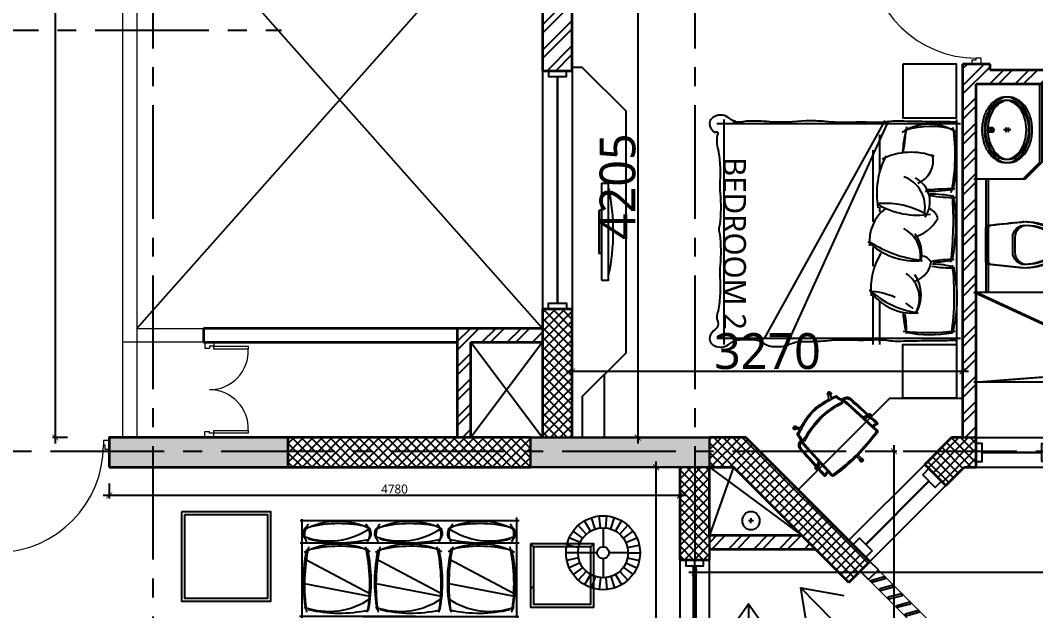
# Model space of a CAD drawing. Header units: millimetres. Extents: x -2409243 to -2334937, y -643723 to -441957.
# Drawn here: x -2392574 to -2384066, y -552509 to -547560 of the extents above; entities that cross this region are included whole.
import ezdxf

# ---------------------------------------------------------------- set-up
doc = ezdxf.new("R2010")
doc.units = ezdxf.units.MM
doc.header["$MEASUREMENT"] = 0
doc.header["$PDMODE"] = 67
doc.linetypes.add('CENTER2', pattern=[28.575, 19.05, -3.175, 3.175, -3.175])
for name, color, linetype in [('A-Anno-Dims', 7, 'Continuous'), ('A-Anno-Grid Lines', 154, 'Continuous'), ('A-Railing', 4, 'Continuous'), ('A-Sanitory', 181, 'Continuous'), ('A-Wall Patt', 8, 'Continuous'), ('A-Window', 4, 'Continuous'), ('S-Conc Patt', 9, 'Continuous'), ('TAGS', 7, 'Continuous')]:
    doc.layers.add(name, color=color, linetype=linetype)
for name, color, linetype, lineweight in [('A-Detail Lines', 8, 'Continuous', 25), ('A-Door', 4, 'Continuous', 9), ('A-DTLS-Elevation', 4, 'Continuous', 25), ('A-DTLS-Fine Elevation', 5, 'Continuous', 25), ('A-Wall Ele', 3, 'Continuous', 20), ('A-Wall Sec', 1, 'Continuous', 30), ('AREA', 6, 'Continuous', 25), ('S-Concrete', 40, 'Continuous', 30)]:
    doc.layers.add(name, color=color, linetype=linetype, lineweight=lineweight)
doc.layers.add('I-Furniture', color=7, linetype='Continuous', lineweight=25, true_color=0xd17000)
doc.layers.get('A-Anno-Dims').off()
doc.styles.get("Standard").update_dxf_attribs({"font": 'trebuc.ttf'})
doc.dimstyles.new('DIM 1', dxfattribs={"dimtxt": 175, "dimasz": 200, "dimexe": 100, "dimexo": 50, "dimgap": 125, "dimtad": 3, "dimdec": 0, "dimtxsty": 'Standard', "dimblk": 'OBLIQUE', "dimcen": 250, "dimdle": 100, "dimclrd": 256, "dimclre": 256, "dimclrt": 256, "dimadec": 0, "dimazin": 0, "dimtfac": 1, "dimtdec": 0, "dimtmove": 1, "dimatfit": 3, "dimldrblk": 'OBLIQUE', "dimfxl": 300, "dimfxlon": 1, "dimlwd": -1, "dimlwe": -1, "dimarcsym": 0})
doc.dimstyles.new('IIITD_WD_M @ 50', dxfattribs={"dimscale": 50, "dimtxt": 1.5, "dimasz": 1, "dimexe": 0.5, "dimexo": 0.25, "dimgap": 0.3, "dimtad": 1, "dimdec": 0, "dimrnd": 1, "dimzin": 0, "dimdsep": 46, "dimtxsty": 'Standard', "dimblk": 'ARCHTICK', "dimcen": 0.2, "dimdle": 1, "dimclrd": 1, "dimclre": 1, "dimclrt": 5, "dimadec": 0, "dimazin": 0, "dimtfac": 1, "dimtdec": 0, "dimtofl": 0, "dimtmove": 0, "dimatfit": 0, "dimfxl": 2, "dimfxlon": 1, "dimtolj": 1, "dimtzin": 0, "dimlwd": -1, "dimlwe": -1, "dimarcsym": 0})
pattern_1 = [(225, (-1562995.87, -758873.084), (39.7747564, -39.7747564), []), (315, (-1562995.87, -758873.084), (39.7747564, 39.7747564), [])]

# ---------------------------------------------------------------- blocks, each defined once
blk = doc.blocks.new('Cols Residences')
at = {"layer": 'S-Conc Patt'}
for points in [[(-20221.6, -8999.3), (-20221.6, -10499.3), (-19971.6, -10499.3), (-19971.6, -8999.3)], [(-20221.6, -12529.3), (-19971.6, -12529.3), (-19971.6, -14029.3), (-20221.6, -14029.3)]]:
    blk.add_hatch(color=256, dxfattribs=at).paths.add_polyline_path(points)
at = {"layer": 'S-Concrete', "lineweight": 35}
blk.add_lwpolyline([(-20221.6, -8999.3), (-20221.6, -10499.3), (-19971.6, -10499.3), (-19971.6, -8999.3)], close=True, dxfattribs=at)
at = {"layer": 'S-Concrete'}
blk.add_lwpolyline([(-20221.6, -12529.3), (-19971.6, -12529.3), (-19971.6, -14029.3), (-20221.6, -14029.3), (-20221.6, -12529.3)], dxfattribs=at)
blk = doc.blocks.new('Bay Win TRIAN')
at = {"layer": 'A-Window'}
for p, q in [((20940.3, -6881.9), (20303.9, -6245.5)), ((20763.5, -7058.7), (20127.1, -6422.3))]:
    blk.add_line(p, q, dxfattribs=at)
at = {"layer": 'A-Window', "color": 2, "lineweight": 30}
blk.add_line((20268.5, -6386.9), (20798.8, -6917.2), dxfattribs=at)
at = {"layer": 'A-Window'}
for points in [[(20268.5, -6280.8), (20321.5, -6333.9), (20215.5, -6439.9), (20162.4, -6386.9)], [(20904.9, -6917.2), (20851.9, -6864.2), (20745.8, -6970.3), (20798.8, -7023.3)]]:
    blk.add_lwpolyline(points, dxfattribs=at)
blk = doc.blocks.new('Toilet Win')
at = {"layer": 'A-Window', "color": 2, "lineweight": 30}
blk.add_line((22742.1, -8048.1), (22742.1, -8548.1), dxfattribs=at)
at = {"layer": 'A-Window'}
for points in [[(22617.1, -7998.1), (22617.1, -8598.1)], [(22667.1, -7998.1), (22667.1, -8048.1), (22817.1, -8048.1), (22817.1, -7998.1)], [(22867.1, -7998.1), (22867.1, -8598.1)], [(22667.1, -8598.1), (22667.1, -8548.1), (22817.1, -8548.1), (22817.1, -8598.1)]]:
    blk.add_lwpolyline(points, dxfattribs=at)
blk = doc.blocks.new('Win 2000 @ 300W')
at = {"layer": 'A-Window', "color": 2, "lineweight": 30}
blk.add_line((1950, -125), (50, -125), dxfattribs=at)
at = {"layer": 'A-Window'}
for points in [[(2000, 0), (0, 0)], [(0, -50), (50, -50), (50, -200), (0, -200)], [(2000, -50), (1950, -50), (1950, -200), (2000, -200)], [(2000, -250), (0, -250)]]:
    blk.add_lwpolyline(points, dxfattribs=at)
blk = doc.blocks.new('Big Drawing Win 3000')
at = {"layer": 'A-Window', "color": 2, "lineweight": 60}
blk.add_line((-25650, -16077.2), (-28550, -16077.2), dxfattribs=at)
at = {"layer": 'A-Window'}
for points in [[(-25600, -15952.2), (-28600, -15952.2), (-28600, -16202.2), (-25600, -16202.2)], [(-28600, -16002.2), (-28550, -16002.2), (-28550, -16152.2), (-28600, -16152.2)], [(-25600, -16002.2), (-25650, -16002.2), (-25650, -16152.2), (-25600, -16152.2)]]:
    blk.add_lwpolyline(points, dxfattribs=at)
blk = doc.blocks.new('ABL_Door_S - 1000 x 2100-11-3 Second Floor Lvl')
at = {"layer": 'A-Door', "color": 5}
for p, q in [((-500, 37.5), (-450, 37.5)), ((-500, -37.5), (-500, 37.5)), ((-450, 37.5), (-450, -2.5)), ((450, 37.5), (450, -2.5)), ((500, 37.5), (450, 37.5)), ((500, -37.5), (500, 37.5)), ((-500, -37.5), (-465, -37.5)), ((-465, -2.5), (-450, -2.5)), ((-465, -37.5), (-465, -2.5)), ((-430, -37.5), (-465, -37.5)), ((465, -2.5), (450, -2.5)), ((465, -37.5), (465, -2.5)), ((500, -37.5), (465, -37.5))]:
    blk.add_line(p, q, dxfattribs=at)
at = {"layer": 'A-Door', "color": 5, "lineweight": 18}
for p, q in [((-465, -37.5), (-465, -902.4)), ((-430, -37.5), (-430, -902.4)), ((-430, -902.4), (-465, -902.4))]:
    blk.add_line(p, q, dxfattribs=at)
at = {"layer": 'A-Door'}
blk.add_arc((-450, -2.5), 900, 271.27334, 0, dxfattribs=at)
blk = doc.blocks.new('Shaft 2')
at = {"layer": 'A-Detail Lines'}
for p, q in [((-10900, 51346.6), (-10100, 51946.6)), ((-10900, 51946.6), (-10100, 51346.6))]:
    blk.add_line(p, q, dxfattribs=at)
blk = doc.blocks.new('Sink TOILET')
for points in [[(1123785.7, -93318, -0.12976), (1123805.1, -93244.7, -0.106426), (1123866.3, -93176, -0.084431), (1123952.1, -93133.3, -0.073534), (1124060.8, -93117.2, -0.073534), (1124169.5, -93133.3, -0.084431), (1124255.3, -93176, -0.106426), (1124316.5, -93244.7, -0.12976), (1124335.8, -93318, -0.12976), (1124316.5, -93391.3, -0.106426), (1124255.3, -93460, -0.084431), (1124169.5, -93502.7, -0.073534), (1124060.8, -93518.8, -0.073534), (1123952.1, -93502.7, -0.084431), (1123866.3, -93460, -0.106426), (1123805.1, -93391.3, -0.12976)], [(1123814.7, -93318, -0.12976), (1123830.3, -93259, -0.106426), (1123883.4, -93199.4, -0.084431), (1123960.5, -93161, -0.073534), (1124060.8, -93146.2, -0.073534), (1124161.1, -93161, -0.084431), (1124238.2, -93199.4, -0.106426), (1124291.3, -93259, -0.12976), (1124306.9, -93318, -0.12976), (1124291.3, -93377.1, -0.106426), (1124238.2, -93436.6, -0.084431), (1124161.1, -93475, -0.073534), (1124060.8, -93489.8, -0.073534), (1123960.5, -93475, -0.084431), (1123883.4, -93436.6, -0.106426), (1123830.3, -93377.1, -0.12976)]]:
    blk.add_lwpolyline(points, format="xyb", close=True)
for radius in [17.8, 12.2]:
    blk.add_circle((1124060.8, -93181.7), radius)
at = {"layer": 'A-Detail Lines'}
for points in [[(1124040.8, -93318), (1124080.8, -93318)], [(1124060.8, -93338), (1124060.8, -93298)]]:
    blk.add_lwpolyline(points, dxfattribs=at)
blk = doc.blocks.new('Arrsng 2')
at = {"layer": 'A-Sanitory'}
for points in [[(-3869.3, -15557), (-4161.9, -15526.8, -0.384412), (-4184.3, -15502), (-4184.3, -15222, -0.383904), (-4161.9, -15197.2, -0.001434), (-3870.6, -15167.1, -0.140641), (-3624.1, -15236.8, -0.259738), (-3554.3, -15362, -0.259738), (-3624.1, -15487.3, -0.139471)], [(-3959.3, -15426.9), (-3959.3, -15297.2, -0.422961), (-3856.3, -15197.2, -0.13189), (-3639.9, -15262.3, -0.259738), (-3584.3, -15362, -0.259738), (-3639.9, -15461.7, -0.13189), (-3856.3, -15526.8, -0.422961)]]:
    blk.add_lwpolyline(points, format="xyb", close=True, dxfattribs=at)
blk.add_arc((-3868.1, -15192), 25, 89.83998, 95.7189, dxfattribs=at)
blk = doc.blocks.new('Bt 01')
at = {"layer": 'A-Detail Lines'}
for points in [[(-2935.8, -16385), (-4284.3, -15762)], [(-2784.3, -15762), (-2882.3, -16356.6)], [(-4284.3, -16512), (-2940.2, -16409.7)], [(-2855, -16441.3), (-2784.3, -16512)]]:
    blk.add_lwpolyline(points, dxfattribs=at)
at = {"layer": 'A-Sanitory', "ltscale": 0.5}
blk.add_lwpolyline([(-3734.3, -14012), (-3734.3, -14670.6), (-3875.7, -14812), (-4284.3, -14812)], dxfattribs=at)
at = {"layer": 'A-Sanitory'}
for points in [[(-4184.3, -14812), (-4184.3, -15762)], [(-4184.3, -15762), (-4284.3, -15762)], [(-2784.3, -15762), (-4284.3, -15762)], [(-3609.3, -16512), (-4284.3, -16512)]]:
    blk.add_lwpolyline(points, dxfattribs=at)
blk.add_circle((-2890.4, -16406), 50, dxfattribs=at)
at = {"layer": 'A-Detail Lines'}
blk.add_blockref('Arrsng 2', (0, 0), dxfattribs=at)
at = {"layer": 'A-Sanitory', "ltscale": 0.5, "xscale": -1, "rotation": 90}
blk.add_blockref('Sink TOILET', (-97334.6, 1109662.9), dxfattribs=at)
blk = doc.blocks.new('Grid Residences')
at = {"layer": 'A-Anno-Grid Lines', "linetype": 'CENTER2', "ltscale": 50}
for p, q in [((-20086.6, 2923), (-20086.6, -27704.4)), ((-16556.6, 2548), (-16556.6, -10441.3)), ((12818.2, -9364.3), (-37818, -9364.3)), ((12818.2, -13904.3), (-37818, -13904.3))]:
    blk.add_line(p, q, dxfattribs=at)
blk = doc.blocks.new('the Vertical FIN')
at = {"layer": 'A-DTLS-Fine Elevation'}
blk.add_lwpolyline([(-1144062.6, 206601.7), (-1143968.4, 206667.7), (-1143956.9, 206651.3), (-1144051.1, 206585.4), (-1144062.6, 206601.7)], dxfattribs=at)
blk = doc.blocks.new('Shading B')
at = {"layer": 'A-DTLS-Fine Elevation', "color": 2}
blk.add_line((-1141727, 206625.5), (-1141645.7, 206706.8), dxfattribs=at)
for points in [[(-1141645.7, 206706.8), (-1141716.4, 206777.5)], [(-1141727, 206625.5), (-1141797.7, 206696.2)]]:
    blk.add_lwpolyline(points, dxfattribs=at)
blk.add_lwpolyline([(-1140659.8, 205558.3), (-1140695.2, 205593.7), (-1140613.9, 205675), (-1140544.8, 205605.9), (-1140544.8, 205508.3), (-1140659.8, 205508.3)], close=True, dxfattribs=at)
at = {"layer": 'A-DTLS-Fine Elevation', "rotation": 339.9999999999999}
for p in [(-137299.3, -378813.7), (-137228.5, -378884.4), (-137157.8, -378955.2), (-137087.1, -379025.9), (-137016.4, -379096.6), (-136945.7, -379167.3), (-136875, -379238), (-136804.3, -379308.7), (-136733.6, -379379.4), (-136662.9, -379450.1), (-136592.1, -379520.8), (-136521.4, -379591.6), (-136450.7, -379662.3), (-136380, -379733)]:
    blk.add_blockref('the Vertical FIN', p, dxfattribs=at)
blk = doc.blocks.new('Bal Shaft')
at = {"layer": 'A-Detail Lines'}
for points in [[(-823802.3, 207565.9), (-823030.9, 206995.9)], [(-823600.9, 207565.9), (-823802.3, 206995.9)]]:
    blk.add_lwpolyline(points, dxfattribs=at)
blk = doc.blocks.new('_Oblique')
at = {"layer": 'AREA', "color": 0, "lineweight": -2}
blk.add_line((-0.5, -0.5), (0.5, 0.5), dxfattribs=at)
blk = doc.blocks.new('RW pipe')
at = {"layer": 'A-Detail Lines'}
for points in [[(-912742.9, 292075.2), (-912782.9, 292075.2)], [(-912762.9, 292095.2), (-912762.9, 292055.2)]]:
    blk.add_lwpolyline(points, dxfattribs=at)
at = {"layer": 'A-DTLS-Elevation'}
blk.add_circle((-912762.9, 292075.2), 75, dxfattribs=at)
blk = doc.blocks.new('A$C656051B6')
for points in [[(-1417, 344.4), (-864.1, 50.9)], [(-1415.1, 364.7), (-850.3, 255.2)], [(-806.7, 344.4), (-253.7, 50.9)], [(-804.8, 364.7), (-240, 255.2)], [(-206.3, 344.4), (346.6, 50.9)], [(-204.4, 364.7), (360.4, 255.2)]]:
    blk.add_lwpolyline(points)
at = {"layer": 'I-Furniture'}
for p, q in [((-141.3, 531), (-1449, 531)), ((-1432.6, 546.1), (-1432.6, -298.1)), ((-582.6, 531), (389.8, 531)), ((367.4, 557.1), (367.4, -285.5)), ((-1451.5, -83.4), (381.9, -83.4)), ((-1451.5, -269), (381.9, -269))]:
    blk.add_line(p, q, dxfattribs=at)
blk.add_lwpolyline([(367.4, -129.5), (367.4, -285.5)], dxfattribs=at)
at = {"layer": 'I-Furniture', "color": 0, "linetype": 'ByBlock'}
for centre, radius, start, end in [((-193.5, 240), 1227.2, 168.90176, 192.65426), ((-1117.2, -592.6), 1096.3, 77.14269, 103.70873), ((-2077.5, 240), 1227.2, 347.34574, 11.09824), ((416.7, 240), 1227.2, 168.90176, 192.65426), ((-543.6, -592.6), 1096.3, 76.29127, 102.85731), ((-1467.2, 240), 1227.2, 347.34574, 11.09824), ((1015.1, 240), 1227.2, 168.90176, 192.65426), ((54.8, -592.6), 1096.3, 76.29127, 102.85731), ((-868.8, 240), 1227.2, 347.34574, 11.09824), ((-1117.2, 1039.2), 1096.3, 256.29127, 282.85731), ((-543.6, 1039.2), 1096.3, 257.14269, 283.70873), ((54.8, 1039.2), 1096.3, 257.14269, 283.70873), ((-1355.7, -163.9), 65, 130.33703, 237.19717), ((-1117.2, -1183.2), 1096.3, 77.14269, 103.70873), ((-915.3, -163.9), 65, 302.80283, 49.66297), ((-745.5, -163.9), 65, 130.33703, 237.19717), ((-543.6, -1183.2), 1096.3, 76.29127, 102.85731), ((-305.1, -163.9), 65, 302.80283, 49.66297), ((-147.1, -163.9), 65, 130.33703, 237.19717), ((54.8, -1183.2), 1096.3, 76.29127, 102.85731), ((293.4, -163.9), 65, 302.80283, 49.66297), ((-1117.2, 849.5), 1096.3, 256.29127, 282.85731), ((-543.6, 849.5), 1096.3, 257.14269, 283.70873), ((54.8, 849.5), 1096.3, 257.14269, 283.70873)]:
    blk.add_arc(centre, radius, start, end, dxfattribs=at)
at = {"layer": 'I-Furniture', "linetype": 'ByBlock'}
for centre, radius, start, end in [((-1204.2, -123.8), 612.6, 55.58084, 109.77951), ((118.3, 264.8), 1527.2, 171.27227, 192.03847), ((-2389.3, 264.8), 1527.2, 347.96153, 8.72773), ((-456.6, -123.8), 612.6, 70.22049, 124.41916), ((728.6, 264.8), 1527.2, 171.27227, 192.03847), ((-1779.1, 264.8), 1527.2, 347.96153, 8.72773), ((141.8, -123.8), 612.6, 70.22049, 124.41916), ((1327, 264.8), 1527.2, 171.27227, 192.03847), ((-1180.7, 264.8), 1527.2, 347.96153, 8.72773), ((-1129.6, 527.3), 603.3, 242.13934, 296.76432), ((-531.2, 527.3), 603.3, 243.23568, 297.86066), ((67.2, 527.3), 603.3, 243.23568, 297.86066), ((-1204.2, -714.4), 612.6, 55.58084, 109.77951), ((-1283.5, -158.2), 125.3, 149.24272, 222.9121), ((-987.5, -158.2), 125.3, 317.0879, 30.75728), ((-456.6, -714.4), 612.6, 70.22049, 124.41916), ((-673.3, -158.2), 125.3, 149.24272, 222.9121), ((-377.2, -158.2), 125.3, 317.0879, 30.75728), ((141.8, -714.4), 612.6, 70.22049, 124.41916), ((-74.9, -158.2), 125.3, 149.24272, 222.9121), ((221.2, -158.2), 125.3, 317.0879, 30.75728), ((-1129.6, 337.6), 603.3, 242.13934, 296.76432), ((-531.2, 337.6), 603.3, 243.23568, 297.86066), ((67.2, 337.6), 603.3, 243.23568, 297.86066)]:
    blk.add_arc(centre, radius, start, end, dxfattribs=at)
blk = doc.blocks.new('A$C356C794F')
at = {"layer": 'I-Furniture'}
for points in [[(-96.3, 193.3), (-137, 284.7)], [(-54.6, 206.9), (-75.4, 304.7)], [(-10.9, 211.5), (-10.9, 311.5)], [(32.7, 206.9), (53.5, 304.7)], [(74.5, 193.3), (115.2, 284.7)], [(-167, 142), (-241.3, 208.9)], [(-134.4, 171.4), (-193.1, 252.3)], [(-10.9, 211.5), (-10.9, 51.5)], [(112.5, 171.4), (171.3, 252.3)], [(145.1, 142), (219.4, 208.9)], [(-210.7, 66.4), (-305.8, 97.3)], [(-192.8, 106.5), (-279.4, 156.5)], [(170.9, 106.5), (257.5, 156.5)], [(188.8, 66.4), (283.9, 97.3)], [(-219.8, 23.4), (-319.2, 33.9)], [(-220.9, 1.5), (-60.9, 1.5)], [(39.1, 1.5), (199.1, 1.5)], [(197.9, 23.4), (297.4, 33.9)], [(-219.8, -20.5), (-319.2, -30.9)], [(-210.7, -63.4), (-305.8, -94.3)], [(-10.9, -48.5), (-10.9, -208.5)], [(188.8, -63.4), (283.9, -94.3)], [(197.9, -20.5), (297.4, -30.9)], [(-192.8, -103.5), (-279.4, -153.5)], [(-167, -139), (-241.3, -206)], [(-134.4, -168.4), (-193.1, -249.3)], [(112.5, -168.4), (171.3, -249.3)], [(145.1, -139), (219.4, -206)], [(170.9, -103.5), (257.5, -153.5)], [(-96.3, -190.4), (-137, -281.7)], [(-54.6, -203.9), (-75.4, -301.8)], [(-10.9, -208.5), (-10.9, -308.5)], [(32.7, -203.9), (53.5, -301.8)], [(74.5, -190.4), (115.2, -281.7)]]:
    blk.add_lwpolyline(points, dxfattribs=at)
for radius in [310, 210, 50]:
    blk.add_circle((-10.9, 1.5), radius, dxfattribs=at)
blk = doc.blocks.new('Shaft Door')
at = {"layer": 'A-Door', "lineweight": 18}
for p, q in [((-2349.3, -1177), (-2349.3, -1227)), ((-2274.3, -1177), (-2349.3, -1177)), ((-2274.3, -1177), (-2274.3, -1212)), ((-2349.3, -1227), (-2309.3, -1227)), ((-2309.3, -1212), (-2309.3, -1227)), ((-2274.3, -1212), (-2309.3, -1212)), ((-2274.3, -1212), (-1984.7, -1212)), ((-2274.3, -1237), (-2274.3, -1212)), ((-1984.7, -1212), (-1984.7, -1237)), ((-2349.3, -1927), (-2309.3, -1927)), ((-2349.3, -1977), (-2349.3, -1927)), ((-2309.3, -1942), (-2309.3, -1927)), ((-2274.3, -1942), (-2309.3, -1942)), ((-2274.3, -1917), (-1984.5, -1917)), ((-2274.3, -1942), (-2274.3, -1917)), ((-2274.3, -1977), (-2274.3, -1942)), ((-1984.5, -1917), (-1984.5, -1942)), ((-2274.3, -1977), (-2349.3, -1977))]:
    blk.add_line(p, q, dxfattribs=at)
for points in [[(-1984.5, -1237), (-2274.3, -1237)], [(-1984.7, -1942), (-2274.3, -1942)]]:
    blk.add_lwpolyline(points, dxfattribs=at)
for centre, start, end in [((-2309.3, -1252), 270, 2.64536), ((-2309.3, -1902), 357.35464, 90)]:
    blk.add_arc(centre, 325, start, end, dxfattribs=at)
blk = doc.blocks.new('executive study table')
at = {"layer": 'I-Furniture'}
for p, q in [((-171.4, 533), (-152.1, 533.9)), ((-154.8, 570.5), (-132.8, 571.8)), ((-140.1, 567.4), (-138.6, 571.4)), ((-171.4, 7.1), (-152.1, 6.3)), ((-154.8, -30.4), (-132.8, -31.6)), ((-140.1, -27.3), (-138.6, -31.3))]:
    blk.add_line(p, q, dxfattribs=at)
for points in [[(-509.3, 270.1, -0.04406), (-503.5, 336.3, -0.026544), (-479.9, 437.2), (-506.4, 458, -3.638528), (-496.2, 469.6), (-474.1, 456.5, -0.010397), (-461.2, 495, -0.318214), (-451.9, 501.6, 0.043075), (-444.2, 502.2, 0.035302), (-412, 510, 0.013054), (-402.6, 513.2, -0.140274), (-393.2, 546.3, -0.187796), (-364.5, 567.7, -0.087841), (-327.1, 571.3, 0.059908), (-290.6, 572.8, -0.051364), (-253.8, 574.9), (-195.8, 578.2), (-157.3, 580.4, -1), (-129.2, 582), (-94.6, 584), (-77.1, 585, -0.040528), (-60.7, 584.6, 0.019703), (-50, 583.9, -0.367951), (-46, 580.2, -0.076399), (-46.1, 573.9, -0.223629), (-47.9, 571.3, -0.09063), (-48.4, 571.1, 0.435593), (-48.6, 570.8), (-49.6, 566.3, 0.041397), (-51.7, 551.8, 0.005779), (-52.3, 541.9, 0.01447), (-52.3, 538.4), (-15.2, 540.1, -0.416429), (3.3, 523.6, -0.025896), (23.2, 279.6), (60, 277.5, -3.543521), (59.1, 262.1), (23.2, 261.7, -0.026019), (3.3, 16.5, -0.416429), (-15.2, 0), (-52.3, 1.7, 0.01447), (-52.3, -1.7, 0.005779), (-51.7, -11.7, 0.041397), (-49.6, -26.2), (-48.6, -30.7, 0.435593), (-48.4, -31, -0.09063), (-47.9, -31.2, -0.223629), (-46.1, -33.7, -0.076399), (-46, -40.1, -0.367951), (-50, -43.7, 0.019703), (-60.7, -44.4, -0.040528), (-77.1, -44.8), (-94.6, -43.8), (-129.2, -41.8, -1), (-157.3, -40.2), (-195.8, -38), (-253.8, -34.7, -0.051364), (-290.6, -32.6, 0.059908), (-327.1, -31.2, -0.087841), (-364.5, -27.6, -0.187796), (-393.2, -6.1, -0.140274), (-402.6, 26.9, 0.013054), (-412, 30.2, 0.035302), (-444.2, 37.9, 0.043075), (-451.9, 38.6, -0.318214), (-461.2, 45.1, -0.010397), (-474.1, 83.6), (-496.2, 70.5, -3.638528), (-506.4, 82.2), (-479.9, 102.9, -0.026544), (-503.5, 203.8, -0.04406)], [(-499.3, 270.1, 0.04406), (-493.6, 205.6, 0.042095), (-451.8, 48.6, -0.042637), (-442.5, 47.8, -0.035302), (-409, 39.7, -0.026112), (-389.4, 32.4, 0.070764), (-375.2, 28.4), (-352.1, 25.4, 0.002232), (-338.2, 24.7), (-14.7, 10, 0.431435), (-6.7, 17.3, 0.026929), (13.4, 270.1, 0.026929), (-6.7, 522.8, 0.431435), (-14.7, 530.1), (-338.2, 515.4, 0.002232), (-352.1, 514.7), (-375.2, 511.7, 0.070764), (-389.4, 507.8, -0.026112), (-409, 500.4, -0.035302), (-442.5, 492.3, -0.042637), (-451.8, 491.6, 0.042095), (-493.6, 334.6, 0.04406)], [(-154.8, 570.5), (-171.4, 533), (-338.7, 525.4, 0.002292), (-353, 524.7), (-376.5, 521.6, 0.066419), (-392.5, 517.3, -0.120179), (-384.7, 541, -0.187796), (-361.8, 558.1, -0.087841), (-327.9, 561.3, 0.059908), (-289, 562.9, -0.052112), (-253.7, 564.9), (-195.2, 568.2)], [(-152.1, 533.9), (-62.3, 538, -0.01546), (-62.3, 542.3, -0.005779), (-61.7, 552.4, -0.041397), (-59.4, 568.6), (-58.4, 572.5, -0.044554), (-58, 574.3, -0.006403), (-61.7, 574.6, 0.040528), (-76.6, 575), (-94, 574), (-132.8, 571.8, -0.154174), (-140.1, 567.4)], [(-154.8, -30.4), (-171.4, 7.1), (-338.7, 14.7, -0.002292), (-353, 15.5), (-376.5, 18.5, -0.066419), (-392.5, 22.8, 0.120179), (-384.7, -0.8, 0.187796), (-361.8, -17.9, 0.087841), (-327.9, -21.2, -0.059908), (-289, -22.8, 0.052112), (-253.7, -24.7), (-195.2, -28.1)], [(-152.1, 6.3), (-62.3, 2.2, 0.01546), (-62.3, -2.1, 0.005779), (-61.7, -12.3, 0.041397), (-59.4, -28.5), (-58.4, -32.4, 0.044554), (-58, -34.1, 0.006403), (-61.7, -34.5, -0.040528), (-76.6, -34.8), (-94, -33.8), (-132.8, -31.6, 0.154174), (-140.1, -27.3)]]:
    blk.add_lwpolyline(points, format="xyb", close=True, dxfattribs=at)
for points in [[(-157.3, 580.4), (-129.2, 582)], [(-157.3, -40.2), (-129.2, -41.8)]]:
    blk.add_lwpolyline(points, dxfattribs=at)
for points in [[(-496.2, 469.6), (-505.3, 475, 0.915293), (-513.5, 463.6), (-506.4, 458)], [(-385.5, 38.8, -0.074007), (-424.7, 270.1, -0.074007), (-385.5, 501.3)], [(-375.9, 41.9, -0.073942), (-414.7, 270.1, -0.073942), (-375.9, 498.2)], [(23.4, 270.1, -0.000012), (23.4, 270, -0.000012)], [(60, 277.5), (69.1, 277, -0.745022), (68.1, 262.2), (59.1, 262.1)], [(-496.2, 70.5), (-505.3, 65.1, -0.915293), (-513.5, 76.6), (-506.4, 82.2)]]:
    blk.add_lwpolyline(points, format="xyb", dxfattribs=at)
at = {"layer": 'I-Furniture', "elevation": -950}
blk.add_lwpolyline([(23.6, 261.7, 0.001894), (23.2, 279.6, 0.000296)], format="xyb", dxfattribs=at)
blk = doc.blocks.new('A$C52E23077')
at = {"layer": 'I-Furniture'}
blk.add_lwpolyline([(23.2, -582.9), (84.6, -582.9), (84.6, 227), (23.2, 227)], close=True, dxfattribs=at)
at = {"layer": 'I-Furniture', "linetype": 'ByBlock'}
blk.add_lwpolyline([(2.6, 0.4), (2.3, -356.2), (23.2, -356.2), (23.5, 0.4)], close=True, dxfattribs=at)
blk.add_arc((-1595.4, -176.6), 1719.1, 347.75989, 12.15087, dxfattribs=at)
blk = doc.blocks.new('A$C6B7C0178')
at = {"layer": 'I-Furniture', "linetype": 'ByBlock'}
for p, q in [((147.6, 942.2), (147.6, -943.9)), ((2097.6, 942.2), (2097.6, -943.9)), ((2129.5, 905.7), (89.5, 905.7)), ((1494.9, 932.3), (486, -894.3)), ((1526.8, 932.3), (696.9, -894.3)), ((1450.1, 813), (1450.1, 507.4)), ((1396.1, 685.2), (1396.1, 83.4)), ((1450.1, 206.4), (1450.1, 167.1)), ((1396.1, -131.5), (1396.1, -288.1)), ((1396.1, -540.4), (1396.1, -943.9)), ((1450.1, -581.9), (1450.1, -943.9)), ((2129.5, -894.3), (89.5, -894.3))]:
    blk.add_line(p, q, dxfattribs=at)
at = {"layer": 'I-Furniture', "color": 0, "linetype": 'ByBlock'}
for points in [[(533.5, 921, 0.045167), (333.1, 926.7, -0.080578), (228.8, 921.7, 0.238231), (242.3, 928.9, -0.211134), (198.7, 946.8, 0.329446), (66.1, 964.9, 0.37589), (30.8, 886, 0.123892), (74.8, 829.4, -1.08815), (96.4, 825.5, 0.141351), (99, 686.5, -0.036442), (115.1, 543.2, -0.046791), (113, 427.6, 0.023628), (115.2, 321.4, -0.055897), (112.6, 64.2, 0.053528), (105.4, 21.1, 0.053528), (112.6, -21.9, -0.055897), (115.2, -279.1, 0.026973), (113, -372.1, -0.036947), (115.1, -518.5, -0.036442), (99, -661.9, 0.219023), (96.4, -751.5, -0.342539), (74.8, -817.9, 0.123892), (30.8, -874.5, 0.37589), (66.1, -953.4, 0.329446), (198.7, -935.3, -0.211134), (242.3, -917.4, 0.238231), (228.8, -910.2, -0.06219), (364, -905.3, -0.218233), (487.4, -939.9, 0.123513), (593.5, -962.6, 0.129887), (695.4, -940.6, -0.095063), (836, -919.5, 0.016498), (995.4, -913.6, -0.039412), (1214.2, -905.3, 0.025508), (1378, -905.3, -0.038458), (1509.4, -908.1, 0.058958), (1655, -915.1, 0.00267), (1897.7, -910.1, 0.015571), (2092.1, -907.4)], [(836, 931, -0.037552), (533.5, 921)], [(2092.1, 918.9, 0.015571), (1897.7, 921.6, 0.00267), (1655, 926.6, 0.058958), (1509.4, 919.6, -0.038458), (1378, 916.8, 0.025508), (1214.2, 916.8, -0.039412), (995.4, 925.1, 0.016498), (836, 931)]]:
    blk.add_lwpolyline(points, format="xyb", dxfattribs=at)
at = {"layer": 'I-Furniture', "linetype": 'ByBlock'}
for centre, radius, start, end in [((1868.1, 489), 412.9, 57.50996, 123.83359), ((-5560.5, 1717.9), 7288.1, 351.78117, 353.39583), ((581.4, 645.8), 1504.3, 347.86982, 8.79408), ((1568.8, 211.5), 263.9, 348.04126, 70.83423), ((2087.8, -2734.3), 3094.1, 90.10628, 94.33117), ((2056.8, 1292.9), 1004.4, 259.58899, 272.04467), ((-922.4, 93.1), 2992.6, 353.31461, 4.03012), ((1497.6, -462), 700.5, 61.04555, 94.14969), ((1531.3, -205.2), 264.4, 353.15408, 62.00006), ((1908.9, 748.1), 991.7, 237.38037, 263.30341), ((2046, -1016.5), 783.4, 87.82608, 101.47674), ((2039, 490.5), 792.3, 259.16666, 273.12297), ((-46.6, -535.6), 2124.9, 351.34743, 6.9362), ((1537.9, -557.6), 248.8, 329.37057, 56.89186), ((1858.8, 23.7), 706.3, 227.32013, 261.4624), ((1327.7, -1127.5), 630.9, 66.29818, 83.85386), ((1327.7, -1127.5), 630.9, 49.95083, 56.95102), ((442.2, -863.9), 1236.5, 0.50285, 8.08125), ((1857.5, 1187.5), 2031.9, 264.09351, 276.47074)]:
    blk.add_arc(centre, radius, start, end, dxfattribs=at)
at = {"layer": 'I-Furniture', "color": 0, "linetype": 'ByBlock'}
for centre, radius, start, end in [((2516.9, 630.6), 872.7, 165.31772, 177.37508), ((1879.9, 179.9), 703.1, 73.92635, 107.14087), ((890.3, 621.3), 1207.2, 347.2408, 11.19019), ((2130.4, 319.7), 702.3, 153.05383, 189.66304), ((1715.9, 122.1), 544.7, 69.30257, 116.50263), ((1698.1, 596.8), 204, 291.42947, 14.36519), ((1653.1, 252.6), 221.1, 324.16706, 63.84213), ((1857.5, 1939.5), 1598.8, 269.15358, 277.55329), ((1872.4, -784), 1099.9, 79.53013, 89.93405), ((527.5, 56.5), 1563.4, 349.17173, 8.86881), ((1721.1, -82.7), 354.6, 128.72781, 185.68132), ((1773.9, 803.3), 663.7, 238.65419, 279.19769), ((1828.3, 86.2), 114.2, 12.1757, 68.32069), ((1643.7, 283.4), 343.1, 285.40176, 329.7122), ((1754.6, 327.2), 571.8, 225.52687, 275.81296), ((1532, -184.7), 273.7, 346.32965, 38.08121), ((1942.5, -477.9), 564.2, 148.12209, 185.95224), ((1688.7, -222.9), 198.3, 289.13347, 355.09328), ((1797.4, -297.2), 95.5, 30.11341, 85.89742), ((1866.5, 803.9), 1059.5, 271.8337, 280.6945), ((1872.8, -1051.6), 781.6, 75.3434, 88.38757), ((1000.4, -557.8), 1101.9, 344.97475, 13.7789), ((1499, -531.5), 301.4, 328.65688, 34.64912), ((1724, -259.4), 421.6, 212.32623, 277.00001), ((2607.6, -614.5), 961.8, 184.22693, 193.57633), ((1876.1, 63.5), 926.4, 257.31751, 281.74345)]:
    blk.add_arc(centre, radius, start, end, dxfattribs=at)
blk = doc.blocks.new('_ArchTick')
at = {"color": 0, "linetype": 'ByBlock', "const_width": 0.15}
blk.add_lwpolyline([(-0.5, -0.5), (0.5, 0.5)], dxfattribs=at)
blk = doc.blocks.new('*D702')
at = {"layer": 'A-Railing', "color": 1}
for p, q in [((-2383859.3, -536207.2), (-2383859.3, -551107.2)), ((-2383759.3, -536257.2), (-2383884.3, -536257.2)), ((-2383759.3, -551057.2), (-2383884.3, -551057.2))]:
    blk.add_line(p, q, dxfattribs=at)
at = {"layer": 'Defpoints', "color": 0}
for p in [(-2383063.2, -536257.2), (-2383859.3, -551057.2), (-2383063.2, -551057.2)]:
    blk.add_point(p, dxfattribs=at)
at = {"layer": 'A-Railing', "color": 1, "xscale": 50, "yscale": 50, "zscale": 50}
for p, rotation in [((-2383859.3, -536257.2), 90), ((-2383859.3, -551057.2), 270)]:
    blk.add_blockref('_ArchTick', p, dxfattribs=dict(at, rotation=rotation))
at = {"layer": 'A-Railing', "color": 5, "insert": (-2384026.9, -543657.2), "char_height": 300, "attachment_point": 5, "rotation": 90}
blk.add_mtext('\\A1;14800', dxfattribs=at)
blk = doc.blocks.new('*D720')
at = {"layer": 'A-Railing', "color": 1}
for p, q in [((-2392278.5, -551107.2), (-2392278.5, -536207.2)), ((-2392178.5, -536257.2), (-2392303.5, -536257.2)), ((-2392178.5, -551057.2), (-2392303.5, -551057.2))]:
    blk.add_line(p, q, dxfattribs=at)
at = {"layer": 'Defpoints', "color": 0}
for p in [(-2392278.5, -536257.2), (-2391828.2, -536257.2), (-2391828.2, -551057.2)]:
    blk.add_point(p, dxfattribs=at)
at = {"layer": 'A-Railing', "color": 1, "xscale": 50, "yscale": 50, "zscale": 50}
for p, rotation in [((-2392278.5, -536257.2), 90), ((-2392278.5, -551057.2), 270)]:
    blk.add_blockref('_ArchTick', p, dxfattribs=dict(at, rotation=rotation))
at = {"layer": 'A-Railing', "color": 5, "insert": (-2392446.1, -543657.2), "char_height": 300, "attachment_point": 5, "rotation": 90}
blk.add_mtext('\\A1;14800', dxfattribs=at)
blk = doc.blocks.new('*D731')
at = {"layer": 'A-Railing', "color": 1}
for p, q in [((-2386923.2, -552087.8), (-2386923.2, -552212.8)), ((-2378523.2, -552087.8), (-2378523.2, -552212.8)), ((-2378473.2, -552187.8), (-2386973.2, -552187.8))]:
    blk.add_line(p, q, dxfattribs=at)
at = {"layer": 'Defpoints', "color": 0}
for p in [(-2386923.2, -551172.2), (-2378523.2, -551172.2), (-2386923.2, -552187.8)]:
    blk.add_point(p, dxfattribs=at)
at = {"layer": 'A-Railing', "color": 1, "xscale": 50, "yscale": 50, "zscale": 50, "rotation": 180}
blk.add_blockref('_ArchTick', (-2386923.2, -552187.8), dxfattribs=at)
at = {"layer": 'A-Railing', "color": 1, "xscale": 50, "yscale": 50, "zscale": 50}
blk.add_blockref('_ArchTick', (-2378523.2, -552187.8), dxfattribs=at)
at = {"layer": 'A-Railing', "color": 5, "insert": (-2382723.2, -552020.2), "char_height": 300, "attachment_point": 5}
blk.add_mtext('\\A1;8400', dxfattribs=at)
blk = doc.blocks.new('*D732')
at = {"layer": 'A-Railing', "color": 1}
for p, q in [((-2385254, -551122.2), (-2385254, -566232.2)), ((-2385354, -551172.2), (-2385229, -551172.2)), ((-2385354, -566182.2), (-2385229, -566182.2))]:
    blk.add_line(p, q, dxfattribs=at)
at = {"layer": 'Defpoints', "color": 0}
for p in [(-2386923.2, -551172.2), (-2386923.2, -566182.2), (-2385254, -566182.2)]:
    blk.add_point(p, dxfattribs=at)
at = {"layer": 'A-Railing', "color": 1, "xscale": 50, "yscale": 50, "zscale": 50}
for p, rotation in [((-2385254, -551172.2), 90), ((-2385254, -566182.2), 270)]:
    blk.add_blockref('_ArchTick', p, dxfattribs=dict(at, rotation=rotation))
at = {"layer": 'A-Railing', "color": 5, "insert": (-2385421.6, -558677.2), "char_height": 300, "attachment_point": 5, "rotation": 90}
blk.add_mtext('\\A1;15010', dxfattribs=at)
blk = doc.blocks.new('*D764')
at = {"layer": 'A-Railing', "color": 1}
for p, q in [((-2387244.9, -557942.2), (-2387244.9, -551257.2)), ((-2387144.9, -551307.2), (-2387269.9, -551307.2)), ((-2387144.9, -557892.2), (-2387269.9, -557892.2))]:
    blk.add_line(p, q, dxfattribs=at)
at = {"layer": 'Defpoints', "color": 0}
for p in [(-2387244.9, -551307.2), (-2387048.2, -551307.2), (-2387048.2, -557892.2)]:
    blk.add_point(p, dxfattribs=at)
at = {"layer": 'A-Railing', "color": 1, "xscale": 50, "yscale": 50, "zscale": 50}
for p, rotation in [((-2387244.9, -551307.2), 90), ((-2387244.9, -557892.2), 270)]:
    blk.add_blockref('_ArchTick', p, dxfattribs=dict(at, rotation=rotation))
at = {"layer": 'A-Railing', "color": 5, "insert": (-2387298.2, -554599.7), "char_height": 75, "attachment_point": 5, "rotation": 90}
blk.add_mtext('\\A1;6585', dxfattribs=at)
blk = doc.blocks.new('*D765')
at = {"layer": 'A-Railing', "color": 1}
for p, q in [((-2391828.2, -551442.8), (-2391828.2, -551567.8)), ((-2387048.2, -551442.8), (-2387048.2, -551567.8)), ((-2386998.2, -551542.8), (-2391878.2, -551542.8))]:
    blk.add_line(p, q, dxfattribs=at)
at = {"layer": 'Defpoints', "color": 0}
for p in [(-2391828.2, -551307.2), (-2387048.2, -551307.2), (-2391828.2, -551542.8)]:
    blk.add_point(p, dxfattribs=at)
at = {"layer": 'A-Railing', "color": 1, "xscale": 50, "yscale": 50, "zscale": 50, "rotation": 180}
blk.add_blockref('_ArchTick', (-2391828.2, -551542.8), dxfattribs=at)
at = {"layer": 'A-Railing', "color": 1, "xscale": 50, "yscale": 50, "zscale": 50}
blk.add_blockref('_ArchTick', (-2387048.2, -551542.8), dxfattribs=at)
at = {"layer": 'A-Railing', "color": 5, "insert": (-2389438.2, -551489.6), "char_height": 75, "attachment_point": 5}
blk.add_mtext('\\A1;4780', dxfattribs=at)
blk = doc.blocks.new('*D784')
at = {"layer": 'A-Railing', "color": 1}
for p, q in [((-2387500.3, -546852.2), (-2387375.3, -546852.2)), ((-2387400.3, -546802.2), (-2387400.3, -551107.2)), ((-2387500.3, -551057.2), (-2387375.3, -551057.2))]:
    blk.add_line(p, q, dxfattribs=at)
at = {"layer": 'Defpoints', "color": 0}
for p in [(-2387948.2, -546852.2), (-2387864.6, -551057.2), (-2387400.3, -551057.2)]:
    blk.add_point(p, dxfattribs=at)
at = {"layer": 'A-Railing', "color": 1, "xscale": 50, "yscale": 50, "zscale": 50}
for p, rotation in [((-2387400.3, -546852.2), 90), ((-2387400.3, -551057.2), 270)]:
    blk.add_blockref('_ArchTick', p, dxfattribs=dict(at, rotation=rotation))
at = {"layer": 'A-Railing', "color": 5, "insert": (-2387567.9, -548954.7), "char_height": 300, "attachment_point": 5, "rotation": 90}
blk.add_mtext('\\A1;4205', dxfattribs=at)
blk = doc.blocks.new('*D785')
at = {"layer": 'A-Railing', "color": 1}
for p, q in [((-2387998.2, -550502.2), (-2384628.2, -550502.2)), ((-2387948.2, -550602.2), (-2387948.2, -550477.2)), ((-2384678.2, -550602.2), (-2384678.2, -550477.2))]:
    blk.add_line(p, q, dxfattribs=at)
at = {"layer": 'Defpoints', "color": 0}
for p in [(-2384678.2, -550502.2), (-2387948.2, -551057.2), (-2384678.2, -551057.2)]:
    blk.add_point(p, dxfattribs=at)
at = {"layer": 'A-Railing', "color": 1, "xscale": 50, "yscale": 50, "zscale": 50, "rotation": 180}
blk.add_blockref('_ArchTick', (-2387948.2, -550502.2), dxfattribs=at)
at = {"layer": 'A-Railing', "color": 1, "xscale": 50, "yscale": 50, "zscale": 50}
blk.add_blockref('_ArchTick', (-2384678.2, -550502.2), dxfattribs=at)
at = {"layer": 'A-Railing', "color": 5, "insert": (-2386313.2, -550334.5), "char_height": 300, "attachment_point": 5}
blk.add_mtext('\\A1;3270', dxfattribs=at)

msp = doc.modelspace()

# ---------------------------------------------------------------- hatches: boundary and pattern name
at = {"layer": 'A-Wall Patt'}
h = msp.add_hatch(dxfattribs=at)
h.set_pattern_fill('ANSI32', color=256, scale=400, style=0)
h.set_pattern_definition([(45, (-2387370.87, -546770.65), (-106.066, 106.066), []), (45, (-2387300.16, -546770.65), (-106.066, 106.066), [])])
h.paths.add_polyline_path([(-2387293.2, -546172.2), (-2387293.2, -546057.2), (-2387947.7, -546057.2), (-2387947.7, -546172.2)], flags=17)
h.paths.add_polyline_path([(-2385493.2, -546737.2), (-2385493.2, -546852.2), (-2384678.2, -546852.2), (-2384678.2, -546927.2), (-2384448.2, -546927.2), (-2384448.2, -545987.2), (-2384563.2, -545987.2), (-2384563.2, -546737.2)])
h.paths.add_polyline_path([(-2386243.2, -546852.2), (-2386243.2, -546737.2), (-2387043.2, -546737.2), (-2387043.2, -546172.2), (-2387158.2, -546172.2), (-2387158.2, -546737.2), (-2387948.2, -546737.2), (-2387948.2, -546357.2), (-2388198.2, -546357.2), (-2388198.2, -547982.2), (-2387948.2, -547982.2), (-2387948.2, -546852.2)])
h = msp.add_hatch(dxfattribs=at)
h.set_pattern_fill('ANSI32', color=256, scale=400, style=0)
h.set_pattern_definition([(45, (-1562995.87, -758873.08), (-106.066017, 106.066017), []), (45, (-1562925.16, -758873.08), (-106.066017, 106.066017), [])])
h.paths.add_polyline_path([(-2384678.2, -551056.2), (-2384563.2, -551056.2), (-2384563.2, -548092.2), (-2383063.2, -548092.2), (-2383063.2, -548967.2), (-2382948.2, -548967.2), (-2382948.2, -547927.2), (-2383178.2, -547927.2), (-2383178.2, -547977.2), (-2384448.2, -547977.2), (-2384448.2, -547927.2), (-2384678.2, -547927.2)])
h = msp.add_hatch(dxfattribs=at)
h.set_pattern_fill('ANSI37', color=256, scale=450, angle=180, style=0)
h.set_pattern_definition([(225, (-2389692.58, -551266.08), (39.7748, -39.7748), []), (315, (-2389692.58, -551266.08), (39.7748, 39.7748), [])])
h.paths.add_polyline_path([(-2388298.2, -551057.2), (-2387823.2, -551057.2), (-2388198.2, -551057.2), (-2388198.2, -549982.2), (-2387948.2, -549982.2), (-2387948.2, -551057.2), (-2388913.2, -551057.2), (-2390328.2, -551057.2), (-2390328.2, -551307.2), (-2388298.2, -551307.2)])
h = msp.add_hatch(dxfattribs=at)
h.set_pattern_fill('ANSI32', color=256, scale=400, style=0)
h.set_pattern_definition([(45, (-2388875.72, -550215.64), (-106.066, 106.066), []), (45, (-2388805.01, -550215.64), (-106.066, 106.066), [])])
h.paths.add_polyline_path([(-2388198.2, -550142.2), (-2388913.2, -550142.2), (-2388913.2, -550257.2), (-2388913.2, -551057.2), (-2388798.2, -551057.2), (-2388798.2, -550257.2), (-2388198.2, -550257.2), (-2388198.2, -551057.2), (-2388198.2, -550834.5)])
h = msp.add_hatch(dxfattribs=at)
h.set_pattern_fill('ANSI37', color=256, scale=450, angle=180, style=0)
h.set_pattern_definition(pattern_1)
h.paths.add_polyline_path([(-2385454.7, -552095.6), (-2386493.2, -551057.2), (-2386798.2, -551057.2), (-2386798.2, -551307.2), (-2386596.7, -551307.2), (-2385631.5, -552272.4)])
h = msp.add_hatch(dxfattribs=at)
h.set_pattern_fill('ANSI37', color=256, scale=450, angle=180, style=0)
h.set_pattern_definition(pattern_1)
h.paths.add_polyline_path([(-2384563.2, -551057.2), (-2384678.2, -551057.2), (-2384769.9, -551057.2), (-2384995.1, -551282.4), (-2384818.3, -551459.2), (-2384666.3, -551307.2), (-2384563.2, -551307.2)])
h = msp.add_hatch(dxfattribs=at)
h.set_pattern_fill('ANSI37', color=256, scale=450, angle=180, style=0)
h.set_pattern_definition(pattern_1)
h.paths.add_polyline_path([(-2386798.2, -552082.2), (-2386798.2, -551307.2), (-2387048.2, -551307.2), (-2387048.2, -552082.2)])
h = msp.add_hatch(dxfattribs=at)
h.set_pattern_fill('ANSI32', color=256, scale=400, style=0)
h.set_pattern_definition([(45, (-2520976.42, -549080.13), (-106.06602, 106.06602), []), (45, (-2520905.7, -549080.13), (-106.06602, 106.06602), [])])
h.paths.add_polyline_path([(-2386793.2, -551877.2), (-2386793.2, -551992.2), (-2385911.7, -551992.2), (-2386026.7, -551877.2)])

# ---------------------------------------------------------------- linework, layer by layer
at = {"layer": 'A-Detail Lines'}
for points in [[(-2391598.2, -550142.2), (-2388198.2, -546307.2)], [(-2391598.2, -546307.2), (-2388198.2, -550142.2)]]:
    msp.add_lwpolyline(points, dxfattribs=at)
at = {"layer": 'A-Wall Ele'}
for p, q in [((-2385454.7, -552095.6), (-2384283.2, -553267.2)), ((-2384398.2, -553314.8), (-2385536.1, -552176.9))]:
    msp.add_line(p, q, dxfattribs=at)
for points in [[(-2391713.2, -551057.2), (-2391713.2, -541142.2), (-2388947.7, -541142.2)], [(-2391038.2, -550257.2), (-2391713.2, -550257.2), (-2391713.2, -541142.2), (-2388947.7, -541142.2)], [(-2388947.7, -541257.2), (-2391598.2, -541257.2), (-2391598.2, -551057.2)], [(-2388947.7, -541257.2), (-2391598.2, -541257.2), (-2391598.2, -550142.2), (-2391038.2, -550142.2)]]:
    msp.add_lwpolyline(points, dxfattribs=at)
at = {"layer": 'A-Wall Sec', "lineweight": 35}
for p, q in [((-2388198.2, -546357.2), (-2388198.2, -547982.2)), ((-2388198.2, -546357.2), (-2388198.2, -547982.2)), ((-2387948.2, -547982.2), (-2387948.2, -546852.2)), ((-2387948.2, -547982.2), (-2387948.2, -546852.2)), ((-2388198.2, -547982.2), (-2387948.2, -547982.2)), ((-2388198.2, -547982.2), (-2387948.2, -547982.2)), ((-2384678.2, -547927.2), (-2384678.2, -551057.2)), ((-2384448.2, -547927.2), (-2384678.2, -547927.2)), ((-2384678.2, -547927.2), (-2384678.2, -551057.2)), ((-2384448.2, -547927.2), (-2384678.2, -547927.2)), ((-2384448.2, -547977.2), (-2384448.2, -547927.2)), ((-2384448.2, -547977.2), (-2384448.2, -547927.2)), ((-2383178.2, -547977.2), (-2384448.2, -547977.2)), ((-2383178.2, -547977.2), (-2384448.2, -547977.2)), ((-2384563.2, -548092.2), (-2383063.2, -548092.2)), ((-2384563.2, -551307.2), (-2384563.2, -548092.2)), ((-2384563.2, -548092.2), (-2383063.2, -548092.2)), ((-2384563.2, -551307.2), (-2384563.2, -548092.2)), ((-2388198.2, -549982.2), (-2388198.2, -551057.2)), ((-2387948.2, -549982.2), (-2388198.2, -549982.2)), ((-2388198.2, -549982.2), (-2388198.2, -551057.2)), ((-2387948.2, -549982.2), (-2388198.2, -549982.2)), ((-2387948.2, -551057.2), (-2387948.2, -549982.2)), ((-2387948.2, -551057.2), (-2387948.2, -549982.2)), ((-2388198.2, -550142.2), (-2391038.2, -550142.2)), ((-2391038.2, -550142.2), (-2391038.2, -550257.2)), ((-2388198.2, -550142.2), (-2388913.2, -550142.2)), ((-2388913.2, -550142.2), (-2388913.2, -550257.2)), ((-2391038.2, -550257.2), (-2388913.2, -550257.2)), ((-2388913.2, -550257.2), (-2388913.2, -550257.2)), ((-2388913.2, -550257.2), (-2388913.2, -551057.2)), ((-2388913.2, -550257.2), (-2388913.2, -551057.2)), ((-2388798.2, -550257.2), (-2388198.2, -550257.2)), ((-2388798.2, -551057.2), (-2388798.2, -550257.2)), ((-2388798.2, -550257.2), (-2388198.2, -550257.2)), ((-2388798.2, -551057.2), (-2388798.2, -550257.2)), ((-2388298.2, -551057.2), (-2390328.2, -551057.2)), ((-2388298.2, -551057.2), (-2390328.2, -551057.2)), ((-2386493.2, -551057.2), (-2386798.2, -551057.2)), ((-2385454.7, -552095.6), (-2386493.2, -551057.2)), ((-2384769.9, -551057.2), (-2384995.1, -551282.4)), ((-2384769.9, -551057.2), (-2384995.1, -551282.4)), ((-2384678.2, -551057.2), (-2384769.9, -551057.2)), ((-2384678.2, -551057.2), (-2384769.9, -551057.2)), ((-2384818.3, -551459.2), (-2384995.1, -551282.4)), ((-2384818.3, -551459.2), (-2384995.1, -551282.4)), ((-2390328.2, -551307.2), (-2388298.2, -551307.2)), ((-2390328.2, -551307.2), (-2388298.2, -551307.2)), ((-2387048.2, -551307.2), (-2387048.2, -552082.2)), ((-2386798.2, -551877.2), (-2386798.2, -551307.2)), ((-2386798.2, -551307.2), (-2386596.7, -551307.2)), ((-2385631.5, -552272.4), (-2386596.7, -551307.2)), ((-2384818.3, -551459.2), (-2384666.3, -551307.2)), ((-2384818.3, -551459.2), (-2384666.3, -551307.2)), ((-2384666.3, -551307.2), (-2384563.2, -551307.2)), ((-2384666.3, -551307.2), (-2384563.2, -551307.2)), ((-2386798.2, -551877.2), (-2386025.7, -551877.2)), ((-2386798.2, -551992.2), (-2385911.7, -551992.2)), ((-2387048.2, -552082.2), (-2386798.2, -552082.2)), ((-2385631.5, -552272.4), (-2385454.7, -552095.6))]:
    msp.add_line(p, q, dxfattribs=at)
at = {"layer": 'A-Wall Sec'}
for p, q in [((-2384678.2, -551057.2), (-2384563.2, -551057.2)), ((-2384678.2, -551057.2), (-2384563.2, -551057.2)), ((-2386798.2, -551877.2), (-2386798.2, -552082.2))]:
    msp.add_line(p, q, dxfattribs=at)
at = {"layer": 'I-Furniture'}
for p, q in [((-2387681.4, -550529.5), (-2387681.4, -551057.2)), ((-2390328.2, -551307.2), (-2388298.2, -551307.2)), ((-2388274, -551974.6), (-2388299, -551949.6)), ((-2387794, -551974.6), (-2387769, -551949.6)), ((-2388274, -552304.6), (-2388299, -552329.6)), ((-2387794, -552304.6), (-2387769, -552329.6))]:
    msp.add_line(p, q, dxfattribs=at)
for points in [[(-2387498.2, -550346.3), (-2387498.2, -548321.1), (-2387864.6, -547954.7), (-2387948.2, -547954.7)], [(-2387498.2, -550346.3), (-2387498.2, -550346.3), (-2387864.6, -550712.8), (-2387864.6, -550712.8), (-2387864.6, -551057.2)], [(-2386055.8, -551494.5), (-2385288.4, -550727.2), (-2384678.2, -550727.2)]]:
    msp.add_lwpolyline(points, dxfattribs=at)
for points in [[(-2385178.2, -547927.2), (-2385178.2, -548377.2), (-2384728.2, -548377.2), (-2384728.2, -547927.2)], [(-2385178.2, -550727.2), (-2385178.2, -550277.2), (-2384728.2, -550277.2), (-2384728.2, -550727.2)], [(-2391223.4, -551679.7), (-2391223.4, -552429.7), (-2390473.4, -552429.7), (-2390473.4, -551679.7)], [(-2391198.4, -551704.7), (-2391198.4, -552404.7), (-2390498.4, -552404.7), (-2390498.4, -551704.7)], [(-2388299, -551949.6), (-2388299, -552479.6), (-2387769, -552479.6), (-2387769, -551949.6)], [(-2388274, -551974.6), (-2388274, -552454.6), (-2387794, -552454.6), (-2387794, -551974.6)]]:
    msp.add_lwpolyline(points, close=True, dxfattribs=at)
at = {"layer": 'S-Concrete', "lineweight": 35}
msp.add_lwpolyline([(-2391828.2, -551307.2), (-2390328.2, -551307.2), (-2390328.2, -551057.2), (-2391828.2, -551057.2)], close=True, dxfattribs=at)

# ---------------------------------------------------------------- block references
at = {"layer": 'A-Anno-Dims', "rotation": 90}
msp.add_blockref('Big Drawing Win 3000', (-2403000.4, -526482.2), dxfattribs=at)
at = {"layer": 'A-Anno-Grid Lines', "rotation": 90}
for name, p in [('Grid Residences', (-2400827.4, -531085.6)), ('Win 2000 @ 300W', (-2388198.2, -549982.2)), ('Win 2000 @ 300W', (-2388198.2, -549982.2))]:
    msp.add_blockref(name, p, dxfattribs=at)
at = {"layer": 'A-Detail Lines'}
for name, p in [('Bt 01', (-2380298.8, -534080.1)), ('Bt 01', (-2380278.8, -534080.1)), ('Bal Shaft', (-1562995.9, -758873.1))]:
    msp.add_blockref(name, p, dxfattribs=at)
at = {"layer": 'A-Detail Lines', "xscale": -1, "rotation": 90}
msp.add_blockref('Shaft 2', (-2336851.6, -561157.2), dxfattribs=at)
msp.add_blockref('Shaft 2', (-2336851.6, -561157.2), dxfattribs=at)
at = {"layer": 'A-Door', "rotation": 270}
msp.add_blockref('ABL_Door_S - 1000 x 2100-11-3 Second Floor Lvl', (-2384560.7, -547427.2), dxfattribs=at)
msp.add_blockref('ABL_Door_S - 1000 x 2100-11-3 Second Floor Lvl', (-2384560.7, -547427.2), dxfattribs=at)
at = {"layer": 'A-Door'}
for name, p in [('Shaft Door', (-2388678.8, -549080.1)), ('ABL_Door_S - 1000 x 2100-11-3 Second Floor Lvl', (-2392327.4, -551119.7))]:
    msp.add_blockref(name, p, dxfattribs=at)
at = {"layer": 'A-DTLS-Elevation', "rotation": 90}
msp.add_blockref('Win 2000 @ 300W', (-2388198.2, -549982.2), dxfattribs=at)
at = {"layer": 'A-DTLS-Elevation', "xscale": -1, "rotation": 179.6023910865641}
msp.add_blockref('RW pipe', (-1471683.4, -266020.6), dxfattribs=at)
at = {"layer": 'A-DTLS-Fine Elevation'}
msp.add_blockref('Shading B', (-1243738.3, -758873.1), dxfattribs=at)
at = {"layer": 'A-Wall Ele', "rotation": 90}
for name, p in [('Toilet Win', (-2392561.3, -573924.2)), ('Toilet Win', (-2392561.3, -573924.2)), ('Bay Win TRIAN', (-2391877, -572222.7))]:
    msp.add_blockref(name, p, dxfattribs=at)
at = {"layer": 'I-Furniture'}
for name, p in [('A$C6B7C0178', (-2386825.8, -549332.9)), ('A$C52E23077', (-2387728.4, -549155.8))]:
    msp.add_blockref(name, p, dxfattribs=at)
for name, p, rotation in [('executive study table', (-2385767.6, -551385.5, -450), 314.9999999997052), ('A$C356C794F', (-2387692.1, -552034.4), 270)]:
    msp.add_blockref(name, p, dxfattribs=dict(at, rotation=rotation))
at = {"layer": 'I-Furniture', "linetype": 'Continuous', "rotation": 180}
msp.add_blockref('A$C656051B6', (-2389845.7, -552026.1), dxfattribs=at)
at = {"layer": 'S-Concrete', "rotation": 90}
msp.add_blockref('Cols Residences', (-2400827.4, -531085.6), dxfattribs=at)

# ---------------------------------------------------------------- texts
at = {"layer": 'TAGS'}
msp.add_text('BEDROOM 2', height=189.95, rotation=270, dxfattribs=at).set_placement((-2386683, -548706))

# ---------------------------------------------------------------- dimensions: what is measured, and where the dimension line sits
at = {"layer": 'A-Railing'}
for base, p1, p2, override, picture, middle in [((-2392278.5, -536257.2), (-2391828.2, -551057.2), (-2391828.2, -536257.2), {"dimtxt": 6, "dimarcsym": 1}, '*D720', (-2392446.1, -543657.2)), ((-2383859.3, -551057.2), (-2383063.2, -536257.2), (-2383063.2, -551057.2), {"dimtxt": 6, "dimarcsym": 1}, '*D702', (-2384026.9, -543657.2)), ((-2387400.3, -551057.2), (-2387948.2, -546852.2), (-2387864.6, -551057.2), {"dimtxt": 6, "dimarcsym": 1}, '*D784', (-2387567.9, -548954.7)), ((-2385254, -566182.2), (-2386923.2, -551172.2), (-2386923.2, -566182.2), {"dimtxt": 6, "dimarcsym": 1}, '*D732', (-2385421.6, -558677.2)), ((-2387244.9, -551307.2), (-2387048.2, -557892.2), (-2387048.2, -551307.2), {"dimarcsym": 1}, '*D764', (-2387298.2, -554599.7))]:
    dim = msp.add_linear_dim(base=base, p1=p1, p2=p2, angle=90, dimstyle='IIITD_WD_M @ 50', override=override, dxfattribs=at)
    dim.commit()
    dim.dimension.update_dxf_attribs({"geometry": picture, "text_midpoint": middle})
for base, p1, p2, override, picture, middle in [((-2384678.2, -550502.2), (-2387948.2, -551057.2), (-2384678.2, -551057.2), {"dimtxt": 6, "dimarcsym": 1}, '*D785', (-2386313.2, -550334.5)), ((-2386923.2, -552187.8), (-2378523.2, -551172.2), (-2386923.2, -551172.2), {"dimtxt": 6, "dimarcsym": 1}, '*D731', (-2382723.2, -552020.2)), ((-2391828.2, -551542.8), (-2387048.2, -551307.2), (-2391828.2, -551307.2), {"dimarcsym": 1}, '*D765', (-2389438.2, -551489.6))]:
    dim = msp.add_linear_dim(base=base, p1=p1, p2=p2, dimstyle='IIITD_WD_M @ 50', override=override, dxfattribs=at)
    dim.commit()
    dim.dimension.update_dxf_attribs({"geometry": picture, "text_midpoint": middle})

# ---------------------------------------------------------------- leaders
at = {"layer": 'A-Detail Lines'}
for points in [[(-2386033.8, -552316.8), (-2385508.2, -552851.7)], [(-2386472.6, -552452), (-2386472.6, -553201.9)]]:
    msp.add_leader(points, dimstyle='DIM 1', override={"dimasz": 300, "dimgap": 125, "dimtad": 0, "dimldrblk": 'Open90'}, dxfattribs=at)

doc.saveas('drawing.dxf')
